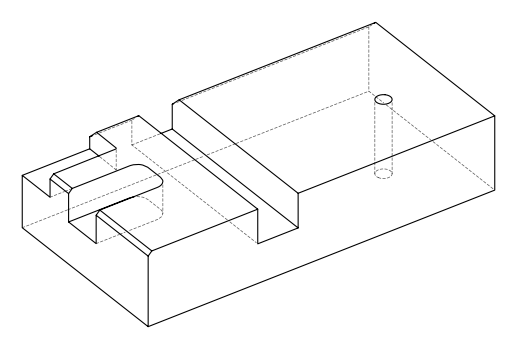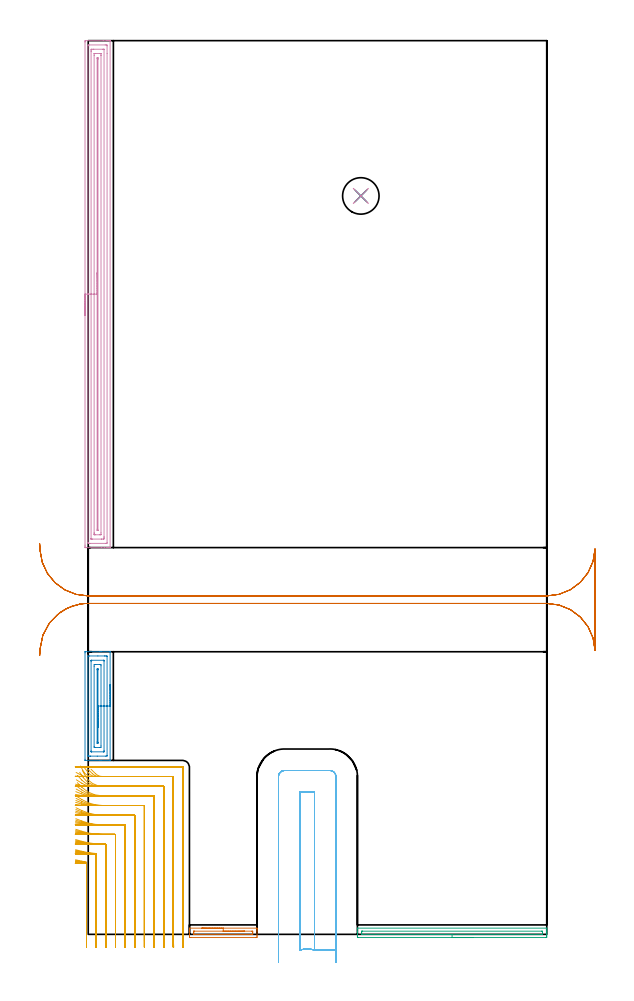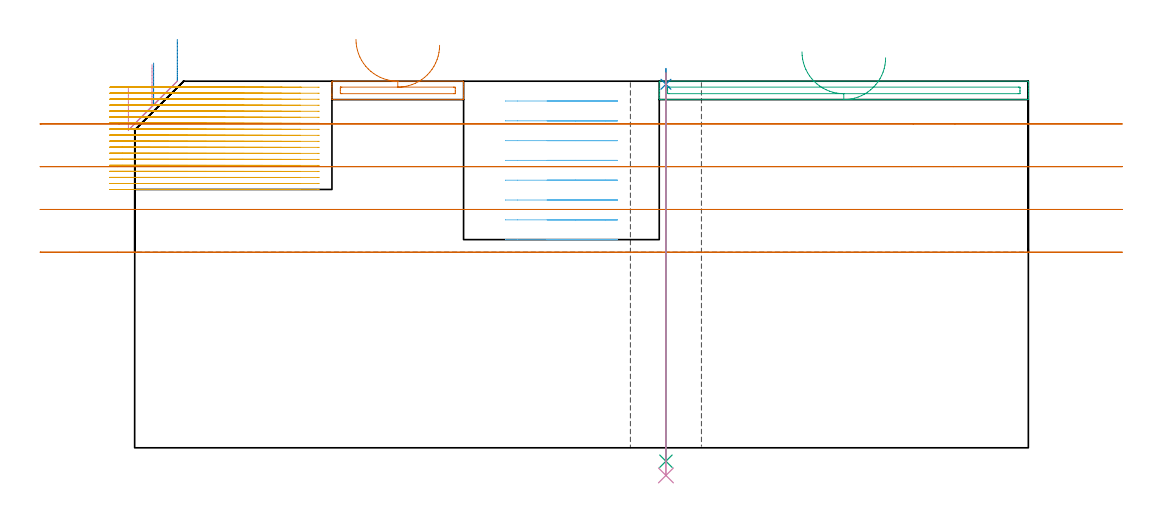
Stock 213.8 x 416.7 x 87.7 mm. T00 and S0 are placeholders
(PLAN: 10 operations, 6 tool changes, 66.6 min)
(1 AREA_MILL | FG_CHAMFER_SURFACE | UGT0205_001 | 0.67 min | 364 mm3)
(2 AREA_MILL_1 | FG_CHAMFER_SURFACE_1 | UGT0205_001 | 2.21 min | 4355 mm3)
(3 AREA_MILL_2 | FG_CHAMFER_SURFACE_2 | UGT0205_001 | 1.58 min | 884 mm3)
(4 AREA_MILL_3 | FG_CHAMFER_SURFACE_3 | UGT0205_001 | 9.64 min | 16622 mm3)
(5 MILL_CORNER_NOTCH_RECTANGULAR | CORNER_NOTCH_RECTANGULAR | NXT0201_008 | Follow Part, ap 1.5, ae 75% | 39.9 min | 98594 mm3)
(6 MILL_SLOT | SLOT_PARTIAL_RECTANGULAR | UGT0201_094 | Follow Part, ap 5, ae 75% | 6.27 min | 150530 mm3)
(7 MILL_RECTANGULAR_SLOT | SLOT_RECTANGULAR | UGT0201_009 | Follow Part, ap 11.25, ae 75% | 5.55 min | 423292 mm3)
(8 SPOT_DRILL | STEP1HOLE | NXT0321_9005460120000 | 0.03 min | 8 mm3)
(9 DRILL_THROUGH_HOLE_INTO_CENTER | STEP1HOLE | NXT0301_065 | 0.37 min | 6070 mm3)
(10 DRILL_TO_ENLARGE_THROUGH_HOLE | STEP1HOLE | UGT0301_044 | 0.39 min | 13849 mm3)
(TOOL UGT0205_001 | Chamfer Mill 20 x 3 x 45 deg. | D20 FL50 Z2)
(TOOL NXT0201_008 | ENDMILL 6mm [2P460-0600-NA 1630] | D6 FL26 Z6)
(TOOL UGT0201_094 | End mill 20 mm | D20 FL38 Z4)
(TOOL UGT0201_009 | End Mill 45 mm | D45 FL63 Z6)
(TOOL NXT0321_9005460120000 | NC Spot Drill, 142deg, 12mm, Carbide, Uncoated | D12 PA142 FL30 Z2)
(TOOL NXT0301_065 | Carbide Drill 9.4mm [860.1-0940-075A1-MM 2214] | D9.4 PA140 FL98 Z2)
(TOOL UGT0301_044 | Twist Drill 17 mm | D17 PA118 FL125 Z2)
(OP 1 AREA_MILL)
G17 G21 G94 G90
T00 M6
G54
G17 G0 G90 X52.95 Y2.9 S1061 M3
G43 Z97.7 H0
G94 G1 X52.988 Z96.828 F250.
X53.102 Z95.963
X53.291 Z95.112
X53.553 Z94.28
X53.887 Z93.474
X54.29 Z92.7
X54.758 Z91.964
X55.29 Z91.272
X55.879 Z90.629
X56.522 Z90.039
X57.214 Z89.508
X57.95 Z89.04
X58.724 Z88.637
X59.53 Z88.303
X60.362 Z88.041
X61.214 Z87.852
X62.078 Z87.738
X62.95 Z87.7
X78.553
X78.69 Y2.894 Z87.693
X78.7 Y2.61 Z87.409
Y2.163 Z86.962
Y1.581 Z86.375
Y-0.472 Z84.326
X78.696 Y-1.061 Z83.734
X78.69 Y-1.491 Z83.305
X78.546 Y-1.495 Z83.302
X78.107 Y-1.5 Z83.3
X47.793
X47.354 Y-1.495 Z83.302
X47.21 Y-1.491 Z83.305
X47.2 Y-1.061 Z83.733
Y-0.472 Z84.326
Y-0.181 Z84.616
Y1.581 Z86.375
Y2.163 Z86.962
Y2.461 Z87.26
Y2.61 Z87.41
X47.21 Y2.894 Z87.693
X47.347 Y2.9 Z87.7
X62.95
Y1.486 Z86.286
X76.324 Y1.485 Z86.285
X76.421 Y1.484 Z86.284
X76.675 Y1.479 Z86.279
X76.69 Y1.397 Z86.197
X76.697 Y1.212 Z86.012
X76.699 Y0.7 Z85.5
X76.698 Y0.33 Z85.13
X76.69 Y-0.043 Z84.757
X76.687 Y-0.08 Z84.72
X76.671 Y-0.081 Z84.719
X76.622 Y-0.084 Z84.716
X76.523 Y-0.085 Z84.715
X76.324 Y-0.086 Z84.714
X49.576 Y-0.085 Z84.715
X49.479 Y-0.084 Z84.716
X49.225 Y-0.079 Z84.721
X49.21 Y0.003 Z84.803
X49.203 Y0.188 Z84.988
X49.201 Y0.7 Z85.5
X49.202 Y1.07 Z85.87
X49.21 Y1.443 Z86.243
X49.213 Y1.48 Z86.28
X49.229 Y1.481 Z86.281
X49.278 Y1.484 Z86.284
X49.377 Y1.485 Z86.285
X49.576 Y1.486 Z86.286
X62.95
X63.822 Z86.324
X64.686 Z86.438
X65.538 Z86.626
X66.37 Z86.889
X67.176 Z87.223
X67.95 Z87.625
X68.686 Z88.094
X69.378 Z88.625
X70.021 Z89.215
X70.61 Z89.858
X71.142 Z90.55
X71.61 Z91.286
X72.013 Z92.06
X72.347 Z92.866
X72.609 Z93.698
X72.798 Z94.549
X72.912 Z95.414
X72.95 Z96.286
G0 Z97.7
M5
M2
(OP 2 AREA_MILL_1)
G17 G21 G94 G90
T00 M6
G54
G17 G0 G90 X10.2 Y116.45 S1061 M3
G43 Z97.7 H0
G94 G1 Y116.412 Z96.828 F250.
Y116.298 Z95.963
Y116.109 Z95.112
Y115.847 Z94.28
Y115.513 Z93.474
Y115.11 Z92.7
Y114.642 Z91.964
Y114.11 Z91.272
Y113.521 Z90.629
Y112.878 Z90.039
Y112.186 Z89.508
Y111.45 Z89.04
Y110.676 Z88.637
Y109.87 Z88.303
Y109.038 Z88.041
Y108.186 Z87.852
Y107.322 Z87.738
Y106.45 Z87.7
Y81.181
X10.196 Y81.109 Z87.689
X10.186 Y81.106 Z87.679
X10.007 Y81.1 Z87.506
X5.962 Z83.46
X5.237 Z82.731
X-1.495 Y81.101 Z76.001
X-1.496 Y81.102 Z76.
X-1.499 Y81.624 Z76.001
Y131.276
X-1.496 Y131.798 Z76.
X-1.495 Y131.799 Z76.001
X5.237 Y131.8 Z82.731
X5.962 Z83.46
X6.124 Z83.622
X10.008 Z87.506
X10.186 Y131.794 Z87.679
X10.196 Y131.791 Z87.689
X10.2 Y131.719 Z87.7
Y106.45
X8.786 Z86.286
Y83.397
X8.785 Y83.11 Z86.285
X8.194 Y83.102 Z85.694
X4.204 Y83.1 Z81.704
X1.1 Z78.6
X0.802 Z78.302
X0.21 Y83.103 Z77.71
X-0.085 Y83.11 Z77.415
X-0.086 Y83.397 Z77.414
Y83.398
Y129.503
X-0.085 Y129.79 Z77.415
X0.506 Y129.798 Z78.006
X4.496 Y129.8 Z81.996
X7.6 Z85.1
X7.898 Y129.799 Z85.398
X8.49 Y129.797 Z85.99
X8.785 Y129.79 Z86.285
X8.786 Y129.503 Z86.286
Y106.45
X7.371 Z84.871
Y85.697
X7.369 Y85.171 Z84.869
X7.368 Y85.127 Z84.868
X7.366 Y85.113 Z84.866
X7.293 Y85.108 Z84.793
X7.152 Y85.102 Z84.652
X7.081 Y85.1 Z84.581
X1.619 Z79.119
X1.477 Y85.103 Z78.977
X1.383 Y85.108 Z78.883
X1.334 Y85.113 Z78.834
X1.332 Y85.121 Z78.832
X1.33 Y85.171 Z78.83
X1.329 Y85.531 Z78.829
Y127.203
X1.331 Y127.729 Z78.831
X1.332 Y127.773 Z78.832
X1.334 Y127.787 Z78.834
X1.407 Y127.792 Z78.907
X1.548 Y127.798 Z79.048
X1.619 Y127.8 Z79.119
X7.081 Z84.581
X7.223 Y127.797 Z84.723
X7.317 Y127.792 Z84.817
X7.366 Y127.786 Z84.866
X7.367 Y127.779 Z84.867
X7.37 Y127.729 Z84.87
X7.371 Y127.369 Z84.871
Y106.45
X5.957 Z83.457
Y87.831
X5.95 Y87.118 Z83.45
X5.237 Y87.101 Z82.737
X3.307 Y87.1 Z80.807
X2.75 Y87.116 Z80.25
X2.743 Y87.664 Z80.243
Y125.069
X2.75 Y125.782 Z80.25
X3.463 Y125.799 Z80.963
X5.393 Y125.8 Z82.893
X5.95 Y125.783 Z83.45
X5.957 Y125.236 Z83.457
Y106.45
X4.543 Z82.043
X4.542 Y89.604 Z82.042
X4.541 Y89.413 Z82.041
X4.536 Y89.218 Z82.036
X4.532 Y89.11 Z82.032
X4.476 Y89.107 Z81.976
X4.35 Y89.106 Z81.85
X4.183 Y89.11 Z81.683
X4.164 Y89.118 Z81.664
X4.161 Y89.179 Z81.661
X4.159 Y89.282 Z81.659
X4.157 Y89.797 Z81.657
X4.158 Y123.296 Z81.658
X4.159 Y123.487 Z81.659
X4.164 Y123.682 Z81.664
X4.168 Y123.79 Z81.668
X4.224 Y123.793 Z81.724
X4.35 Z81.85
X4.517 Y123.79 Z82.017
X4.536 Y123.782 Z82.036
X4.539 Y123.72 Z82.039
X4.541 Y123.618 Z82.041
X4.543 Y123.489 Z82.043
Y123.296
Y106.45
Y105.578 Z82.081
Y104.714 Z82.195
Y103.862 Z82.384
Y103.03 Z82.646
Y102.224 Z82.98
Y101.45 Z83.383
Y100.714 Z83.851
Y100.022 Z84.383
Y99.379 Z84.972
Y98.79 Z85.615
Y98.258 Z86.307
Y97.79 Z87.043
Y97.387 Z87.817
Y97.053 Z88.623
Y96.791 Z89.455
Y96.602 Z90.307
Y96.488 Z91.171
Y96.45 Z92.043
G0 Z97.7
M5
M2
(OP 3 AREA_MILL_2)
G17 G21 G94 G90
T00 M6
G54
G17 G0 G90 X179.65 Y-1.5 S1061 M3
G43 Z97.7 H0
Z93.3
G94 G1 X179.612 Z92.428 F250.
X179.498 Z91.564
X179.309 Z90.712
X179.047 Z89.88
X178.713 Z89.074
X178.31 Z88.3
X177.842 Z87.564
X177.31 Z86.872
X176.721 Z86.229
X176.078 Z85.64
X175.386 Z85.108
X174.65 Z84.64
X173.876 Z84.237
X173.07 Z83.903
X172.238 Z83.641
X171.386 Z83.452
X170.522 Z83.338
X169.65 Z83.3
X126.064
X125.627 Y-1.494 Z83.302
X125.509 Y-1.49 Z83.304
X125.5 Y-1.061 Z83.733
Y-0.417 Z84.38
Y-0.181 Z84.616
Y0.464 Z85.26
Y0.7 Z85.496
Y1.173 Z85.972
X125.501 Y2.666 Z87.464
X125.51 Y2.894 Z87.692
X125.619 Y2.9 Z87.7
X213.681
X213.79 Y2.894 Z87.692
X213.8 Y2.664 Z87.463
Y1.988 Z86.787
Y1.173 Z85.972
Y0.7 Z85.496
Y0.464 Z85.261
Y-0.181 Z84.616
Y-0.417 Z84.38
X213.795 Y-1.061 Z83.733
X213.791 Y-1.49 Z83.304
X213.673 Y-1.494 Z83.302
X213.236 Y-1.5 Z83.3
X169.65
Y-0.086 Z84.714
X127.843 Y-0.085 Z84.715
X127.746 Y-0.084 Z84.716
X127.51 Y-0.076 Z84.724
X127.505 Y-0.003 Z84.797
X127.501 Y0.158 Z84.958
X127.5 Y0.7 Z85.5
X127.501 Y1.039 Z85.839
X127.506 Y1.379 Z86.179
X127.51 Y1.471 Z86.271
X127.547 Y1.479 Z86.279
X127.645 Y1.483 Z86.283
X127.843 Y1.485 Z86.285
X127.939 Y1.486 Z86.286
X211.457 Y1.485 Z86.285
X211.554 Y1.484 Z86.284
X211.79 Y1.476 Z86.276
X211.795 Y1.403 Z86.203
X211.799 Y1.242 Z86.042
X211.8 Y0.7 Z85.5
X211.799 Y0.361 Z85.161
X211.794 Y0.021 Z84.821
X211.79 Y-0.071 Z84.729
X211.753 Y-0.079 Z84.721
X211.655 Y-0.083 Z84.717
X211.457 Y-0.086 Z84.714
X211.361
X169.65
X168.778 Z84.752
X167.914 Z84.866
X167.062 Z85.055
X166.23 Z85.317
X165.424 Z85.651
X164.65 Z86.054
X163.914 Z86.523
X163.222 Z87.054
X162.579 Z87.643
X161.99 Z88.286
X161.458 Z88.978
X160.99 Z89.714
X160.587 Z90.488
X160.253 Z91.294
X159.991 Z92.126
X159.802 Z92.978
X159.688 Z93.843
X159.65 Z94.714
G0 Z97.7
M5
M2
(OP 4 AREA_MILL_3)
G17 G21 G94 G90
T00 M6
G54
G17 G0 G90 X-1.5 Y288.5 S1061 M3
G43 Z97.7 H0
Z86.
G94 G1 Y288.538 Z85.128 F250.
Y288.652 Z84.264
Y288.841 Z83.412
Y289.103 Z82.58
Y289.437 Z81.774
Y289.84 Z81.
Y290.308 Z80.264
Y290.84 Z79.572
Y291.429 Z78.929
Y292.072 Z78.34
Y292.764 Z77.808
Y293.5 Z77.34
Y294.274 Z76.937
Y295.08 Z76.603
Y295.912 Z76.341
Y296.764 Z76.152
Y297.628 Z76.038
Y298.5 Z76.
Y416.072
X-1.496 Y416.437 Z76.002
X-1.492 Y416.69 Z76.006
X-1.235 Y416.7 Z76.262
X7.011 Z84.506
X8.425 Z85.921
X8.785 Z86.28
X9.504 Z87.003
X9.772 Z87.271
X10.167 Y416.692 Z87.658
X10.204 Y416.69 Z87.695
X10.2 Y416.523 Z87.7
Y180.481
X10.197 Y180.31 Z87.688
X10.167 Y180.308 Z87.658
X9.772 Y180.3 Z87.271
X9.504 Z87.003
X8.785 Z86.28
X7.538 Z85.035
X6.124 Z83.619
X-0.972 Y180.301 Z76.526
X-1.203 Y180.303 Z76.294
X-1.492 Y180.308 Z76.006
X-1.495 Y180.401 Z76.003
X-1.499 Y180.928 Z76.001
X-1.5 Y181.461 Z76.
Y298.5
X-0.086 Z77.414
Y414.284
X-0.085 Y414.69 Z77.415
X0.39 Y414.699 Z77.89
X7.898 Y414.7 Z85.398
X8.373 Y414.699 Z85.873
X8.785 Y414.69 Z86.285
X8.786 Y414.284 Z86.286
Y410.665
Y182.716
X8.785 Y182.31 Z86.285
X8.31 Y182.301 Z85.81
X0.802 Y182.3 Z78.302
X0.327 Y182.301 Z77.827
X-0.085 Y182.31 Z77.415
X-0.086 Y182.716 Z77.414
Y182.718
Y298.5
X1.328 Z78.828
X1.329 Y411.601 Z78.829
X1.33 Y411.964 Z78.83
X1.333 Y412.495 Z78.833
X1.335 Y412.668 Z78.835
X1.495 Y412.691 Z78.995
X1.689 Y412.695 Z79.189
X2.373 Y412.7 Z79.873
X2.576 Z80.076
X6.808 Z84.308
X7.011 Y412.699 Z84.511
X7.214 Y412.697 Z84.714
X7.349 Y412.692 Z84.849
X7.366 Y412.689 Z84.866
X7.368 Y412.684 Z84.868
X7.37 Y412.661 Z84.87
X7.371 Y412.617 Z84.871
Y412.495
Y185.399
X7.37 Y185.036 Z84.87
X7.366 Y184.505 Z84.866
X7.365 Y184.332 Z84.865
X7.205 Y184.309 Z84.705
X7.011 Y184.305 Z84.511
X6.327 Y184.3 Z83.827
X6.124 Z83.624
X1.892 Z79.392
X1.689 Y184.301 Z79.189
X1.486 Y184.303 Z78.986
X1.351 Y184.308 Z78.851
X1.334 Y184.31 Z78.834
X1.332 Y184.316 Z78.832
X1.33 Y184.339 Z78.83
X1.329 Y184.383 Z78.829
X1.328 Y184.505 Z78.828
Y298.5
X2.743 Z80.243
Y409.813
X2.747 Y410.535 Z80.247
X2.75 Y410.642 Z80.25
X2.754 Y410.69 Z80.254
X2.804 Y410.692 Z80.304
X3.023 Y410.696 Z80.523
X3.463 Y410.7 Z80.963
X5.237 Z82.737
X5.679 Y410.696 Z83.179
X5.896 Y410.692 Z83.396
X5.945 Y410.69 Z83.445
X5.95 Y410.656 Z83.45
X5.952 Y410.59 Z83.452
X5.957 Y409.982 Z83.457
Y409.813
Y187.187
X5.953 Y186.465 Z83.453
X5.95 Y186.358 Z83.45
X5.945 Y186.31 Z83.445
X5.896 Y186.308 Z83.396
X5.677 Y186.304 Z83.177
X5.237 Y186.3 Z82.737
X3.463 Z80.963
X3.021 Y186.304 Z80.521
X2.804 Y186.308 Z80.304
X2.755 Y186.31 Z80.255
X2.75 Y186.344 Z80.25
X2.748 Y186.41 Z80.248
X2.743 Y187.019 Z80.243
Y187.187
Y298.5
X4.157 Z81.657
Y408.414
X4.159 Y408.544 Z81.659
X4.164 Y408.647 Z81.664
X4.168 Y408.691 Z81.668
X4.183 Y408.693 Z81.683
X4.35 Y408.698 Z81.85
X4.446 Z81.946
X4.504 Y408.694 Z82.004
X4.531 Y408.691 Z82.031
X4.536 Y408.608 Z82.036
X4.541 Y408.22 Z82.041
X4.543 Y408.025 Z82.043
X4.542 Y188.586 Z82.042
X4.541 Y188.456 Z82.041
X4.536 Y188.354 Z82.036
X4.532 Y188.309 Z82.032
X4.517 Y188.307 Z82.017
X4.35 Y188.302 Z81.85
X4.254 Z81.754
X4.196 Y188.306 Z81.696
X4.169 Y188.309 Z81.669
X4.164 Y188.392 Z81.664
X4.159 Y188.78 Z81.659
X4.157 Y188.975 Z81.657
Y298.5
Y299.372 Z81.695
Y300.236 Z81.809
Y301.088 Z81.998
Y301.92 Z82.26
Y302.726 Z82.594
Y303.5 Z82.997
Y304.236 Z83.465
Y304.928 Z83.996
Y305.571 Z84.586
Y306.16 Z85.229
Y306.692 Z85.921
Y307.16 Z86.657
Y307.563 Z87.431
Y307.897 Z88.237
Y308.159 Z89.069
Y308.348 Z89.92
Y308.462 Z90.785
Y308.5 Z91.657
G0 Z97.7
M5
M2
(OP 5 MILL_CORNER_NOTCH_RECTANGULAR)
G17 G21 G94 G90
T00 M6
G54
G17 G0 G90 X-0.789 Y-5.891 S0 M3
G43 Z97.7 H1
Z86.261
G94 G1 X-0.8 Y-2.891 F250.
Y-2.736 F500.
Y33.462
G3 X-1.045 Y33.753 R0.3
G2 X-3. Y34.135 R45.
G1 X-5.931 Y34.774 F250.
G0 Z97.7
X3.72 Y-6.
Z86.261
G1 X3.701 Y-3.
G2 X3.7 Y-2.736 R40.5 F500.
G1 Y37.429
G3 X3.427 Y37.724 R0.3
G2 X-3. Y38.753 R40.5
G1 X-5.915 Y39.463 F250.
G0 Z97.7
X8.223 Y-6.
Z86.261
G1 X8.201 Y-3.
G2 X8.2 Y-2.736 R36. F500.
G1 Y41.803
G3 X7.903 Y42.1 R0.3
G1 X6.594
G2 X-3. Y43.402 R36.
G1 X-5.892 Y44.202 F250.
G0 Z97.7
X12.726 Y-6.
Z86.261
G1 X12.701 Y-3.
G2 X12.7 Y-2.736 R31.5 F500.
G1 Y46.303
G3 X12.403 Y46.6 R0.3
G1 X6.594
G2 X-3. Y48.097 R31.5
G1 X-5.857 Y49.01 F250.
G0 Z97.7
X17.231 Y-6.
Z86.261
G1 X17.201 Y-3.
G2 X17.2 Y-2.736 R27. F500.
G1 Y50.803
G3 X16.903 Y51.1 R0.3
G1 X6.594
G2 X-3. Y52.862 R27.
G1 X-5.804 Y53.928 F250.
G0 Z97.7
X21.737 Y-6.
Z86.261
G1 X21.702 Y-3.
G2 X21.7 Y-2.736 R22.5 F500.
G1 Y55.303
G3 X21.403 Y55.6 R0.3
G1 X6.594
G2 X-3. Y57.748 R22.5
G1 X-5.714 Y59.027 F250.
G0 Z97.7
X26.246 Y-6.
Z86.261
G1 X26.202 Y-3.
G2 X26.2 Y-2.736 R18. F500.
G1 Y59.803
G3 X25.903 Y60.1 R0.3
G1 X6.594
G2 X-3. Y62.87 R18.
G1 X-5.538 Y64.469 F250.
G0 Z97.7
X30.761 Y-5.999
Z86.261
G1 X30.703 Y-3.
G2 X30.7 Y-2.736 R13.5 F500.
G1 Y64.303
G3 X30.403 Y64.6 R0.3
G1 X6.594
G2 X-3. Y68.603 R13.5
G1 X-5.111 Y70.735 F250.
G0 Z97.7
X35.292 Y-5.999
Z86.261
G1 X35.204 Y-3.
G2 X35.2 Y-2.736 R9. F500.
G1 Y68.803
G3 X34.903 Y69.1 R0.3
G1 X6.594
G2 X-1.311 Y73.799 R9.
G1 X-2.745 Y76.434 F250.
G0 Z97.7
X39.884 Y-5.995
Z86.261
G1 X39.708 Y-3.
G2 X39.7 Y-2.736 R4.5 F500.
G1 Y73.303
G3 X39.403 Y73.6 R0.3
G1 X6.594
G2 X3.457 Y74.874 R4.5
G1 X1.306 Y76.966 F250.
G0 Z97.7
X44.2 Y-5.736
Z86.261
G1 Y-2.736
Y77.803 F500.
G3 X43.903 Y78.1 R0.3
G1 X6.594
X3.594 F250.
G0 Z97.7
X-0.8 Y-5.891
Z84.822
G1 Y-2.891
Y33.236 F500.
G3 X-1.055 Y33.529 R0.3
G2 X-3. Y33.843 R45.
G1 X-5.95 Y34.386 F250.
G0 Z97.7
X3.7 Y-6.
Z84.822
G1 Y-3.
Y37.341 F500.
G3 X3.416 Y37.637 R0.3
G2 X-3. Y38.427 R40.5
G1 X-5.939 Y39.03 F250.
G0 Z97.7
X8.2 Y-6.
Z84.822
G1 Y-3.
Y41.803 F500.
G3 X7.903 Y42.1 R0.3
G1 X5.143
G2 X-3. Y43.033 R36.
G1 X-5.922 Y43.711 F250.
G0 Z97.7
X12.7 Y-6.
Z84.822
G1 Y-3.
Y46.303 F500.
G3 X12.403 Y46.6 R0.3
G1 X5.143
G2 X-3. Y47.671 R31.5
G1 X-5.898 Y48.446 F250.
G0 Z97.7
X17.2 Y-6.
Z84.822
G1 Y-3.
Y50.803 F500.
G3 X16.903 Y51.1 R0.3
G1 X5.143
G2 X-3. Y52.357 R27.
G1 X-5.86 Y53.262 F250.
G0 Z97.7
X21.7 Y-6.
Z84.822
G1 Y-3.
Y55.303 F500.
G3 X21.403 Y55.6 R0.3
G1 X5.143
G2 X-3. Y57.125 R22.5
G1 X-5.797 Y58.211 F250.
G0 Z97.7
X26.2 Y-6.
Z84.822
G1 Y-3.
Y59.803 F500.
G3 X25.903 Y60.1 R0.3
G1 X5.143
G2 X-3. Y62.047 R18.
G1 X-5.675 Y63.404 F250.
G0 Z97.7
X30.7 Y-6.
Z84.822
G1 Y-3.
Y64.303 F500.
G3 X30.403 Y64.6 R0.3
G1 X5.143
G2 X-3. Y67.332 R13.5
G1 X-5.393 Y69.142 F250.
G0 Z97.7
X35.2 Y-6.
Z84.822
G1 Y-3.
Y68.803 F500.
G3 X34.903 Y69.1 R0.3
G1 X5.143
G2 X-2.32 Y73.069 R9.
G1 X-3.997 Y75.557 F250.
G0 Z97.7
X39.7 Y-6.
Z84.822
G1 Y-3.
Y73.303 F500.
G3 X39.403 Y73.6 R0.3
G1 X5.143
G2 X1.997 Y74.882 R4.5
G1 X-0.148 Y76.98 F250.
G0 Z97.7
X44.2 Y-6.
Z84.822
G1 Y-3.
Y77.803 F500.
G3 X43.903 Y78.1 R0.3
G1 X5.143
X2.143 F250.
G0 Z97.7
X-0.8 Y-5.891
Z83.383
G1 Y-2.891
Y33.044 F500.
G3 X-1.065 Y33.338 R0.3
G2 X-3. Y33.58 R45.
G1 X-5.968 Y34.017 F250.
G0 Z97.7
X3.7 Y-6.
Z83.383
G1 Y-3.
Y37.304 F500.
G3 X3.405 Y37.6 R0.3
G2 X-3. Y38.134 R40.5
G1 X-5.96 Y38.62 F250.
G0 Z97.7
X8.2 Y-6.
Z83.383
G1 Y-3.
Y41.803 F500.
G3 X7.903 Y42.1 R0.3
G1 X3.555
G2 X-3. Y42.702 R36.
G1 X-5.95 Y43.248 F250.
G0 Z97.7
X12.7 Y-6.
Z83.383
G1 Y-3.
Y46.303 F500.
G3 X12.403 Y46.6 R0.3
G1 X3.555
G2 X-3. Y47.29 R31.5
G1 X-5.934 Y47.914 F250.
G0 Z97.7
X17.2 Y-6.
Z83.383
G1 Y-3.
Y50.803 F500.
G3 X16.903 Y51.1 R0.3
G1 X3.555
G2 X-3. Y51.908 R27.
G1 X-5.91 Y52.636 F250.
G0 Z97.7
X21.7 Y-6.
Z83.383
G1 Y-3.
Y55.303 F500.
G3 X21.403 Y55.6 R0.3
G1 X3.555
G2 X-3. Y56.576 R22.5
G1 X-5.87 Y57.45 F250.
G0 Z97.7
X26.2 Y-6.
Z83.383
G1 Y-3.
Y59.803 F500.
G3 X25.903 Y60.1 R0.3
G1 X3.555
G2 X-3. Y61.336 R18.
G1 X-5.794 Y62.428 F250.
G0 Z97.7
X30.7 Y-6.
Z83.383
G1 Y-3.
Y64.303 F500.
G3 X30.403 Y64.6 R0.3
G1 X3.555
G2 X-3. Y66.298 R13.5
G1 X-5.623 Y67.755 F250.
G0 Z97.7
X35.2 Y-6.
Z83.383
G1 Y-3.
Y68.803 F500.
G3 X34.903 Y69.1 R0.3
G1 X3.555
G2 X-3. Y71.933 R9.
G1 X-5.056 Y74.118 F250.
G0 Z97.7
X39.7 Y-6.
Z83.383
G1 Y-3.
Y73.303 F500.
G3 X39.403 Y73.6 R0.3
G1 X3.555
G2 X-0.045 Y75.4 R4.5
G1 X-1.845 Y77.801 F250.
G0 Z97.7
X44.2 Y-6.
Z83.383
G1 Y-3.
Y77.803 F500.
G3 X43.903 Y78.1 R0.3
G1 X3.555
X0.555 F250.
G0 Z97.7
X-0.8 Y-5.891
Z81.944
G1 Y-2.891
Y32.895 F500.
G3 X-1.077 Y33.191 R0.3
G2 X-3. Y33.354 R45.
G1 X-5.983 Y33.673 F250.
G0 Z97.7
X3.7 Y-6.
Z81.944
G1 Y-3.
Y37.304 F500.
G3 X3.404 Y37.6 R0.3
G1 X1.777
G2 X-3. Y37.883 R40.5
G1 X-5.979 Y38.236 F250.
G0 Z97.7
X8.2 Y-6.
Z81.944
G1 Y-3.
Y41.803 F500.
G3 X7.903 Y42.1 R0.3
G1 X1.777
G2 X-3. Y42.418 R36.
G1 X-5.973 Y42.816 F250.
G0 Z97.7
X12.7 Y-6.
Z81.944
G1 Y-3.
Y46.303 F500.
G3 X12.403 Y46.6 R0.3
G1 X1.777
G2 X-3. Y46.964 R31.5
G1 X-5.965 Y47.419 F250.
G0 Z97.7
X17.2 Y-6.
Z81.944
G1 Y-3.
Y50.803 F500.
G3 X16.903 Y51.1 R0.3
G1 X1.777
G2 X-3. Y51.526 R27.
G1 X-5.953 Y52.057 F250.
G0 Z97.7
X21.7 Y-6.
Z81.944
G1 Y-3.
Y55.303 F500.
G3 X21.403 Y55.6 R0.3
G1 X1.777
G2 X-3. Y56.113 R22.5
G1 X-5.932 Y56.75 F250.
G0 Z97.7
X26.2 Y-6.
Z81.944
G1 Y-3.
Y59.803 F500.
G3 X25.903 Y60.1 R0.3
G1 X1.777
G2 X-3. Y60.745 R18.
G1 X-5.892 Y61.541 F250.
G0 Z97.7
X30.7 Y-6.
Z81.944
G1 Y-3.
Y64.303 F500.
G3 X30.403 Y64.6 R0.3
G1 X1.777
G2 X-3. Y65.473 R13.5
G1 X-5.806 Y66.535 F250.
G0 Z97.7
X35.2 Y-6.
Z81.944
G1 Y-3.
Y68.803 F500.
G3 X34.903 Y69.1 R0.3
G1 X1.777
G2 X-3. Y70.472 R9.
G1 X-5.543 Y72.064 F250.
G0 Z97.7
X39.7 Y-6.
Z81.944
G1 Y-3.
Y73.303 F500.
G3 X39.403 Y73.6 R0.3
G1 X1.777
G2 X-2.136 Y75.877 R4.5
G1 X-3.618 Y78.486 F250.
G0 Z97.7
X44.2 Y-6.
Z81.944
G1 Y-3.
Y77.803 F500.
G3 X43.903 Y78.1 R0.3
G1 X1.777
X-1.223 F250.
G0 Z97.7
X-0.8 Y-5.891
Z80.505
G1 Y-2.891
Y32.804 F500.
G3 X-1.095 Y33.1 R0.3
G2 X-3. Y33.148 R45.
G1 X-5.997 Y33.285 F250.
G0 Z97.7
X3.7 Y-6.
Z80.505
G1 Y-3.
Y37.304 F500.
G3 X3.404 Y37.6 R0.3
G1 X-0.933
G2 X-3. Y37.653 R40.5
G1 X-5.996 Y37.806 F250.
G0 Z97.7
X8.2 Y-6.
Z80.505
G1 Y-3.
Y41.803 F500.
G3 X7.903 Y42.1 R0.3
G1 X-0.933
G2 X-3. Y42.159 R36.
G1 X-5.995 Y42.332 F250.
G0 Z97.7
X12.7 Y-6.
Z80.505
G1 Y-3.
Y46.303 F500.
G3 X12.403 Y46.6 R0.3
G1 X-0.933
G2 X-3. Y46.668 R31.5
G1 X-5.994 Y46.865 F250.
G0 Z97.7
X17.2 Y-6.
Z80.505
G1 Y-3.
Y50.803 F500.
G3 X16.903 Y51.1 R0.3
G1 X-0.933
G2 X-3. Y51.179 R27.
G1 X-5.991 Y51.409 F250.
G0 Z97.7
X21.7 Y-6.
Z80.505
G1 Y-3.
Y55.303 F500.
G3 X21.403 Y55.6 R0.3
G1 X-0.933
G2 X-3. Y55.695 R22.5
G1 X-5.987 Y55.971 F250.
G0 Z97.7
X26.2 Y-6.
Z80.505
G1 Y-3.
Y59.803 F500.
G3 X25.903 Y60.1 R0.3
G1 X-0.933
G2 X-3. Y60.219 R18.
G1 X-5.98 Y60.564 F250.
G0 Z97.7
X30.7 Y-6.
Z80.505
G1 Y-3.
Y64.303 F500.
G3 X30.403 Y64.6 R0.3
G1 X-0.933
G2 X-3. Y64.759 R13.5
G1 X-5.965 Y65.219 F250.
G0 Z97.7
X35.2 Y-6.
Z80.505
G1 Y-3.
Y68.803 F500.
G3 X34.903 Y69.1 R0.3
G1 X-0.933
G2 X-3. Y69.341 R9.
G1 X-5.92 Y70.03 F250.
G0 Z97.7
X39.7 Y-6.
Z80.505
G1 Y-3.
Y73.303 F500.
G3 X39.403 Y73.6 R0.3
G1 X-0.933
G2 X-3. Y74.103 R4.5
G1 X-5.665 Y75.481 F250.
G0 Z97.7
X44.2 Y-6.
Z80.505
G1 Y-3.
Y77.803 F500.
G3 X43.903 Y78.1 R0.3
G1 X-0.933
X-3.933 F250.
G0 Z97.7
X-0.8 Y-5.891
Z79.067
G1 Y-2.891
Y32.804 F500.
G3 X-1.096 Y33.1 R0.3
G1 X-2.685
G2 X-3. Y33.101 R45.
G1 X-6. Y33.122 F250.
G0 Z97.7
X3.7 Y-6.
Z79.067
G1 Y-3.
Y37.304 F500.
G3 X3.404 Y37.6 R0.3
G1 X-2.685
G2 X-3. Y37.601 R40.5
G1 X-6. Y37.625 F250.
G0 Z97.7
X8.2 Y-6.
Z79.067
G1 Y-3.
Y41.803 F500.
G3 X7.903 Y42.1 R0.3
G1 X-2.685
G2 X-3. Y42.101 R36.
G1 X-6. Y42.128 F250.
G0 Z97.7
X12.7 Y-6.
Z79.067
G1 Y-3.
Y46.303 F500.
G3 X12.403 Y46.6 R0.3
G1 X-2.685
G2 X-3. Y46.602 R31.5
G1 X-6. Y46.632 F250.
G0 Z97.7
X17.2 Y-6.
Z79.067
G1 Y-3.
Y50.803 F500.
G3 X16.903 Y51.1 R0.3
G1 X-2.685
G2 X-3. Y51.102 R27.
G1 X-6. Y51.137 F250.
G0 Z97.7
X21.7 Y-6.
Z79.067
G1 Y-3.
Y55.303 F500.
G3 X21.403 Y55.6 R0.3
G1 X-2.685
G2 X-3. Y55.602 R22.5
G1 X-6. Y55.644 F250.
G0 Z97.7
X26.2 Y-6.
Z79.067
G1 Y-3.
Y59.803 F500.
G3 X25.903 Y60.1 R0.3
G1 X-2.685
G2 X-3. Y60.103 R18.
G1 X-6. Y60.155 F250.
G0 Z97.7
X30.7 Y-6.
Z79.067
G1 Y-3.
Y64.303 F500.
G3 X30.403 Y64.6 R0.3
G1 X-2.685
G2 X-3. Y64.604 R13.5
G1 X-5.999 Y64.674 F250.
G0 Z97.7
X35.2 Y-6.
Z79.067
G1 Y-3.
Y68.803 F500.
G3 X34.903 Y69.1 R0.3
G1 X-2.685
G2 X-3. Y69.106 R9.
G1 X-5.998 Y69.21 F250.
G0 Z97.7
X39.7 Y-6.
Z79.067
G1 Y-3.
Y73.303 F500.
G3 X39.403 Y73.6 R0.3
G1 X-2.685
G2 X-3. Y73.611 R4.5
G1 X-5.993 Y73.821 F250.
G0 Z97.7
X44.2 Y-6.
Z79.067
G1 Y-3.
Y77.803 F500.
G3 X43.903 Y78.1 R0.3
G1 X-2.685
X-5.685 F250.
G0 Z97.7
X-0.8 Y-5.891
Z77.628
G1 Y-2.891
Y32.804 F500.
G3 X-1.096 Y33.1 R0.3
G1 X-3.
X-6. F250.
G0 Z97.7
X3.7 Y-6.
Z77.628
G1 Y-3.
Y37.304 F500.
G3 X3.404 Y37.6 R0.3
G1 X-3.
X-6. F250.
G0 Z97.7
X8.2 Y-6.
Z77.628
G1 Y-3.
Y41.803 F500.
G3 X7.903 Y42.1 R0.3
G1 X-3.
X-6. F250.
G0 Z97.7
X12.7 Y-6.
Z77.628
G1 Y-3.
Y46.303 F500.
G3 X12.403 Y46.6 R0.3
G1 X-3.
X-6. F250.
G0 Z97.7
X17.2 Y-6.
Z77.628
G1 Y-3.
Y50.803 F500.
G3 X16.903 Y51.1 R0.3
G1 X-3.
X-6. F250.
G0 Z97.7
X21.7 Y-6.
Z77.628
G1 Y-3.
Y55.303 F500.
G3 X21.403 Y55.6 R0.3
G1 X-3.
X-6. F250.
G0 Z97.7
X26.2 Y-6.
Z77.628
G1 Y-3.
Y59.803 F500.
G3 X25.903 Y60.1 R0.3
G1 X-3.
X-6. F250.
G0 Z97.7
X30.7 Y-6.
Z77.628
G1 Y-3.
Y64.303 F500.
G3 X30.403 Y64.6 R0.3
G1 X-3.
X-6. F250.
G0 Z97.7
X35.2 Y-6.
Z77.628
G1 Y-3.
Y68.803 F500.
G3 X34.903 Y69.1 R0.3
G1 X-3.
X-6. F250.
G0 Z97.7
X39.7 Y-6.
Z77.628
G1 Y-3.
Y73.303 F500.
G3 X39.403 Y73.6 R0.3
G1 X-3.
X-6. F250.
G0 Z97.7
X44.2 Y-6.
Z77.628
G1 Y-3.
Y77.803 F500.
G3 X43.903 Y78.1 R0.3
G1 X-3.
X-6. F250.
G0 Z97.7
X-0.8 Y-5.891
Z76.189
G1 Y-2.891
Y32.804 F500.
G3 X-1.096 Y33.1 R0.3
G1 X-3.
X-6. F250.
G0 Z97.7
X3.7 Y-6.
Z76.189
G1 Y-3.
Y37.304 F500.
G3 X3.404 Y37.6 R0.3
G1 X-3.
X-6. F250.
G0 Z97.7
X8.2 Y-6.
Z76.189
G1 Y-3.
Y41.803 F500.
G3 X7.903 Y42.1 R0.3
G1 X-3.
X-6. F250.
G0 Z97.7
X12.7 Y-6.
Z76.189
G1 Y-3.
Y46.303 F500.
G3 X12.403 Y46.6 R0.3
G1 X-3.
X-6. F250.
G0 Z97.7
X17.2 Y-6.
Z76.189
G1 Y-3.
Y50.803 F500.
G3 X16.903 Y51.1 R0.3
G1 X-3.
X-6. F250.
G0 Z97.7
X21.7 Y-6.
Z76.189
G1 Y-3.
Y55.303 F500.
G3 X21.403 Y55.6 R0.3
G1 X-3.
X-6. F250.
G0 Z97.7
X26.2 Y-6.
Z76.189
G1 Y-3.
Y59.803 F500.
G3 X25.903 Y60.1 R0.3
G1 X-3.
X-6. F250.
G0 Z97.7
X30.7 Y-6.
Z76.189
G1 Y-3.
Y64.303 F500.
G3 X30.403 Y64.6 R0.3
G1 X-3.
X-6. F250.
G0 Z97.7
X35.2 Y-6.
Z76.189
G1 Y-3.
Y68.803 F500.
G3 X34.903 Y69.1 R0.3
G1 X-3.
X-6. F250.
G0 Z97.7
X39.7 Y-6.
Z76.189
G1 Y-3.
Y73.303 F500.
G3 X39.403 Y73.6 R0.3
G1 X-3.
X-6. F250.
G0 Z97.7
X44.2 Y-6.
Z76.189
G1 Y-3.
Y77.803 F500.
G3 X43.903 Y78.1 R0.3
G1 X-3.
X-6. F250.
G0 Z97.7
X-0.8 Y-5.891
Z74.75
G1 Y-2.891
Y32.804 F500.
G3 X-1.096 Y33.1 R0.3
G1 X-3.
X-6. F250.
G0 Z97.7
X3.7 Y-6.
Z74.75
G1 Y-3.
Y37.304 F500.
G3 X3.404 Y37.6 R0.3
G1 X-3.
X-6. F250.
G0 Z97.7
X8.2 Y-6.
Z74.75
G1 Y-3.
Y41.803 F500.
G3 X7.903 Y42.1 R0.3
G1 X-3.
X-6. F250.
G0 Z97.7
X12.7 Y-6.
Z74.75
G1 Y-3.
Y46.303 F500.
G3 X12.403 Y46.6 R0.3
G1 X-3.
X-6. F250.
G0 Z97.7
X17.2 Y-6.
Z74.75
G1 Y-3.
Y50.803 F500.
G3 X16.903 Y51.1 R0.3
G1 X-3.
X-6. F250.
G0 Z97.7
X21.7 Y-6.
Z74.75
G1 Y-3.
Y55.303 F500.
G3 X21.403 Y55.6 R0.3
G1 X-3.
X-6. F250.
G0 Z97.7
X26.2 Y-6.
Z74.75
G1 Y-3.
Y59.803 F500.
G3 X25.903 Y60.1 R0.3
G1 X-3.
X-6. F250.
G0 Z97.7
X30.7 Y-6.
Z74.75
G1 Y-3.
Y64.303 F500.
G3 X30.403 Y64.6 R0.3
G1 X-3.
X-6. F250.
G0 Z97.7
X35.2 Y-6.
Z74.75
G1 Y-3.
Y68.803 F500.
G3 X34.903 Y69.1 R0.3
G1 X-3.
X-6. F250.
G0 Z97.7
X39.7 Y-6.
Z74.75
G1 Y-3.
Y73.303 F500.
G3 X39.403 Y73.6 R0.3
G1 X-3.
X-6. F250.
G0 Z97.7
X44.2 Y-6.
Z74.75
G1 Y-3.
Y77.803 F500.
G3 X43.903 Y78.1 R0.3
G1 X-3.
X-6. F250.
G0 Z97.7
X-0.8 Y-5.891
Z73.311
G1 Y-2.891
Y32.804 F500.
G3 X-1.096 Y33.1 R0.3
G1 X-3.
X-6. F250.
G0 Z97.7
X3.7 Y-6.
Z73.311
G1 Y-3.
Y37.304 F500.
G3 X3.404 Y37.6 R0.3
G1 X-3.
X-6. F250.
G0 Z97.7
X8.2 Y-6.
Z73.311
G1 Y-3.
Y41.803 F500.
G3 X7.903 Y42.1 R0.3
G1 X-3.
X-6. F250.
G0 Z97.7
X12.7 Y-6.
Z73.311
G1 Y-3.
Y46.303 F500.
G3 X12.403 Y46.6 R0.3
G1 X-3.
X-6. F250.
G0 Z97.7
X17.2 Y-6.
Z73.311
G1 Y-3.
Y50.803 F500.
G3 X16.903 Y51.1 R0.3
G1 X-3.
X-6. F250.
G0 Z97.7
X21.7 Y-6.
Z73.311
G1 Y-3.
Y55.303 F500.
G3 X21.403 Y55.6 R0.3
G1 X-3.
X-6. F250.
G0 Z97.7
X26.2 Y-6.
Z73.311
G1 Y-3.
Y59.803 F500.
G3 X25.903 Y60.1 R0.3
G1 X-3.
X-6. F250.
G0 Z97.7
X30.7 Y-6.
Z73.311
G1 Y-3.
Y64.303 F500.
G3 X30.403 Y64.6 R0.3
G1 X-3.
X-6. F250.
G0 Z97.7
X35.2 Y-6.
Z73.311
G1 Y-3.
Y68.803 F500.
G3 X34.903 Y69.1 R0.3
G1 X-3.
X-6. F250.
G0 Z97.7
X39.7 Y-6.
Z73.311
G1 Y-3.
Y73.303 F500.
G3 X39.403 Y73.6 R0.3
G1 X-3.
X-6. F250.
G0 Z97.7
X44.2 Y-6.
Z73.311
G1 Y-3.
Y77.803 F500.
G3 X43.903 Y78.1 R0.3
G1 X-3.
X-6. F250.
G0 Z97.7
X-0.8 Y-5.891
Z71.872
G1 Y-2.891
Y32.804 F500.
G3 X-1.096 Y33.1 R0.3
G1 X-3.
X-6. F250.
G0 Z97.7
X3.7 Y-6.
Z71.872
G1 Y-3.
Y37.304 F500.
G3 X3.404 Y37.6 R0.3
G1 X-3.
X-6. F250.
G0 Z97.7
X8.2 Y-6.
Z71.872
G1 Y-3.
Y41.803 F500.
G3 X7.903 Y42.1 R0.3
G1 X-3.
X-6. F250.
G0 Z97.7
X12.7 Y-6.
Z71.872
G1 Y-3.
Y46.303 F500.
G3 X12.403 Y46.6 R0.3
G1 X-3.
X-6. F250.
G0 Z97.7
X17.2 Y-6.
Z71.872
G1 Y-3.
Y50.803 F500.
G3 X16.903 Y51.1 R0.3
G1 X-3.
X-6. F250.
G0 Z97.7
X21.7 Y-6.
Z71.872
G1 Y-3.
Y55.303 F500.
G3 X21.403 Y55.6 R0.3
G1 X-3.
X-6. F250.
G0 Z97.7
X26.2 Y-6.
Z71.872
G1 Y-3.
Y59.803 F500.
G3 X25.903 Y60.1 R0.3
G1 X-3.
X-6. F250.
G0 Z97.7
X30.7 Y-6.
Z71.872
G1 Y-3.
Y64.303 F500.
G3 X30.403 Y64.6 R0.3
G1 X-3.
X-6. F250.
G0 Z97.7
X35.2 Y-6.
Z71.872
G1 Y-3.
Y68.803 F500.
G3 X34.903 Y69.1 R0.3
G1 X-3.
X-6. F250.
G0 Z97.7
X39.7 Y-6.
Z71.872
G1 Y-3.
Y73.303 F500.
G3 X39.403 Y73.6 R0.3
G1 X-3.
X-6. F250.
G0 Z97.7
X44.2 Y-6.
Z71.872
G1 Y-3.
Y77.803 F500.
G3 X43.903 Y78.1 R0.3
G1 X-3.
X-6. F250.
G0 Z97.7
X-0.8 Y-5.891
Z70.433
G1 Y-2.891
Y32.804 F500.
G3 X-1.096 Y33.1 R0.3
G1 X-3.
X-6. F250.
G0 Z97.7
X3.7 Y-6.
Z70.433
G1 Y-3.
Y37.304 F500.
G3 X3.404 Y37.6 R0.3
G1 X-3.
X-6. F250.
G0 Z97.7
X8.2 Y-6.
Z70.433
G1 Y-3.
Y41.803 F500.
G3 X7.903 Y42.1 R0.3
G1 X-3.
X-6. F250.
G0 Z97.7
X12.7 Y-6.
Z70.433
G1 Y-3.
Y46.303 F500.
G3 X12.403 Y46.6 R0.3
G1 X-3.
X-6. F250.
G0 Z97.7
X17.2 Y-6.
Z70.433
G1 Y-3.
Y50.803 F500.
G3 X16.903 Y51.1 R0.3
G1 X-3.
X-6. F250.
G0 Z97.7
X21.7 Y-6.
Z70.433
G1 Y-3.
Y55.303 F500.
G3 X21.403 Y55.6 R0.3
G1 X-3.
X-6. F250.
G0 Z97.7
X26.2 Y-6.
Z70.433
G1 Y-3.
Y59.803 F500.
G3 X25.903 Y60.1 R0.3
G1 X-3.
X-6. F250.
G0 Z97.7
X30.7 Y-6.
Z70.433
G1 Y-3.
Y64.303 F500.
G3 X30.403 Y64.6 R0.3
G1 X-3.
X-6. F250.
G0 Z97.7
X35.2 Y-6.
Z70.433
G1 Y-3.
Y68.803 F500.
G3 X34.903 Y69.1 R0.3
G1 X-3.
X-6. F250.
G0 Z97.7
X39.7 Y-6.
Z70.433
G1 Y-3.
Y73.303 F500.
G3 X39.403 Y73.6 R0.3
G1 X-3.
X-6. F250.
G0 Z97.7
X44.2 Y-6.
Z70.433
G1 Y-3.
Y77.803 F500.
G3 X43.903 Y78.1 R0.3
G1 X-3.
X-6. F250.
G0 Z97.7
X-0.8 Y-5.891
Z68.994
G1 Y-2.891
Y32.804 F500.
G3 X-1.096 Y33.1 R0.3
G1 X-3.
X-6. F250.
G0 Z97.7
X3.7 Y-6.
Z68.994
G1 Y-3.
Y37.304 F500.
G3 X3.404 Y37.6 R0.3
G1 X-3.
X-6. F250.
G0 Z97.7
X8.2 Y-6.
Z68.994
G1 Y-3.
Y41.803 F500.
G3 X7.903 Y42.1 R0.3
G1 X-3.
X-6. F250.
G0 Z97.7
X12.7 Y-6.
Z68.994
G1 Y-3.
Y46.303 F500.
G3 X12.403 Y46.6 R0.3
G1 X-3.
X-6. F250.
G0 Z97.7
X17.2 Y-6.
Z68.994
G1 Y-3.
Y50.803 F500.
G3 X16.903 Y51.1 R0.3
G1 X-3.
X-6. F250.
G0 Z97.7
X21.7 Y-6.
Z68.994
G1 Y-3.
Y55.303 F500.
G3 X21.403 Y55.6 R0.3
G1 X-3.
X-6. F250.
G0 Z97.7
X26.2 Y-6.
Z68.994
G1 Y-3.
Y59.803 F500.
G3 X25.903 Y60.1 R0.3
G1 X-3.
X-6. F250.
G0 Z97.7
X30.7 Y-6.
Z68.994
G1 Y-3.
Y64.303 F500.
G3 X30.403 Y64.6 R0.3
G1 X-3.
X-6. F250.
G0 Z97.7
X35.2 Y-6.
Z68.994
G1 Y-3.
Y68.803 F500.
G3 X34.903 Y69.1 R0.3
G1 X-3.
X-6. F250.
G0 Z97.7
X39.7 Y-6.
Z68.994
G1 Y-3.
Y73.303 F500.
G3 X39.403 Y73.6 R0.3
G1 X-3.
X-6. F250.
G0 Z97.7
X44.2 Y-6.
Z68.994
G1 Y-3.
Y77.803 F500.
G3 X43.903 Y78.1 R0.3
G1 X-3.
X-6. F250.
G0 Z97.7
X-0.8 Y-5.891
Z67.556
G1 Y-2.891
Y32.804 F500.
G3 X-1.096 Y33.1 R0.3
G1 X-3.
X-6. F250.
G0 Z97.7
X3.7 Y-6.
Z67.556
G1 Y-3.
Y37.304 F500.
G3 X3.404 Y37.6 R0.3
G1 X-3.
X-6. F250.
G0 Z97.7
X8.2 Y-6.
Z67.556
G1 Y-3.
Y41.803 F500.
G3 X7.903 Y42.1 R0.3
G1 X-3.
X-6. F250.
G0 Z97.7
X12.7 Y-6.
Z67.556
G1 Y-3.
Y46.303 F500.
G3 X12.403 Y46.6 R0.3
G1 X-3.
X-6. F250.
G0 Z97.7
X17.2 Y-6.
Z67.556
G1 Y-3.
Y50.803 F500.
G3 X16.903 Y51.1 R0.3
G1 X-3.
X-6. F250.
G0 Z97.7
X21.7 Y-6.
Z67.556
G1 Y-3.
Y55.303 F500.
G3 X21.403 Y55.6 R0.3
G1 X-3.
X-6. F250.
G0 Z97.7
X26.2 Y-6.
Z67.556
G1 Y-3.
Y59.803 F500.
G3 X25.903 Y60.1 R0.3
G1 X-3.
X-6. F250.
G0 Z97.7
X30.7 Y-6.
Z67.556
G1 Y-3.
Y64.303 F500.
G3 X30.403 Y64.6 R0.3
G1 X-3.
X-6. F250.
G0 Z97.7
X35.2 Y-6.
Z67.556
G1 Y-3.
Y68.803 F500.
G3 X34.903 Y69.1 R0.3
G1 X-3.
X-6. F250.
G0 Z97.7
X39.7 Y-6.
Z67.556
G1 Y-3.
Y73.303 F500.
G3 X39.403 Y73.6 R0.3
G1 X-3.
X-6. F250.
G0 Z97.7
X44.2 Y-6.
Z67.556
G1 Y-3.
Y77.803 F500.
G3 X43.903 Y78.1 R0.3
G1 X-3.
X-6. F250.
G0 Z97.7
X-0.8 Y-5.891
Z66.117
G1 Y-2.891
Y32.804 F500.
G3 X-1.096 Y33.1 R0.3
G1 X-3.
X-6. F250.
G0 Z97.7
X3.7 Y-6.
Z66.117
G1 Y-3.
Y37.304 F500.
G3 X3.404 Y37.6 R0.3
G1 X-3.
X-6. F250.
G0 Z97.7
X8.2 Y-6.
Z66.117
G1 Y-3.
Y41.803 F500.
G3 X7.903 Y42.1 R0.3
G1 X-3.
X-6. F250.
G0 Z97.7
X12.7 Y-6.
Z66.117
G1 Y-3.
Y46.303 F500.
G3 X12.403 Y46.6 R0.3
G1 X-3.
X-6. F250.
G0 Z97.7
X17.2 Y-6.
Z66.117
G1 Y-3.
Y50.803 F500.
G3 X16.903 Y51.1 R0.3
G1 X-3.
X-6. F250.
G0 Z97.7
X21.7 Y-6.
Z66.117
G1 Y-3.
Y55.303 F500.
G3 X21.403 Y55.6 R0.3
G1 X-3.
X-6. F250.
G0 Z97.7
X26.2 Y-6.
Z66.117
G1 Y-3.
Y59.803 F500.
G3 X25.903 Y60.1 R0.3
G1 X-3.
X-6. F250.
G0 Z97.7
X30.7 Y-6.
Z66.117
G1 Y-3.
Y64.303 F500.
G3 X30.403 Y64.6 R0.3
G1 X-3.
X-6. F250.
G0 Z97.7
X35.2 Y-6.
Z66.117
G1 Y-3.
Y68.803 F500.
G3 X34.903 Y69.1 R0.3
G1 X-3.
X-6. F250.
G0 Z97.7
X39.7 Y-6.
Z66.117
G1 Y-3.
Y73.303 F500.
G3 X39.403 Y73.6 R0.3
G1 X-3.
X-6. F250.
G0 Z97.7
X44.2 Y-6.
Z66.117
G1 Y-3.
Y77.803 F500.
G3 X43.903 Y78.1 R0.3
G1 X-3.
X-6. F250.
G0 Z97.7
X-0.8 Y-5.891
Z64.678
G1 Y-2.891
Y32.804 F500.
G3 X-1.096 Y33.1 R0.3
G1 X-3.
X-6. F250.
G0 Z97.7
X3.7 Y-6.
Z64.678
G1 Y-3.
Y37.304 F500.
G3 X3.404 Y37.6 R0.3
G1 X-3.
X-6. F250.
G0 Z97.7
X8.2 Y-6.
Z64.678
G1 Y-3.
Y41.803 F500.
G3 X7.903 Y42.1 R0.3
G1 X-3.
X-6. F250.
G0 Z97.7
X12.7 Y-6.
Z64.678
G1 Y-3.
Y46.303 F500.
G3 X12.403 Y46.6 R0.3
G1 X-3.
X-6. F250.
G0 Z97.7
X17.2 Y-6.
Z64.678
G1 Y-3.
Y50.803 F500.
G3 X16.903 Y51.1 R0.3
G1 X-3.
X-6. F250.
G0 Z97.7
X21.7 Y-6.
Z64.678
G1 Y-3.
Y55.303 F500.
G3 X21.403 Y55.6 R0.3
G1 X-3.
X-6. F250.
G0 Z97.7
X26.2 Y-6.
Z64.678
G1 Y-3.
Y59.803 F500.
G3 X25.903 Y60.1 R0.3
G1 X-3.
X-6. F250.
G0 Z97.7
X30.7 Y-6.
Z64.678
G1 Y-3.
Y64.303 F500.
G3 X30.403 Y64.6 R0.3
G1 X-3.
X-6. F250.
G0 Z97.7
X35.2 Y-6.
Z64.678
G1 Y-3.
Y68.803 F500.
G3 X34.903 Y69.1 R0.3
G1 X-3.
X-6. F250.
G0 Z97.7
X39.7 Y-6.
Z64.678
G1 Y-3.
Y73.303 F500.
G3 X39.403 Y73.6 R0.3
G1 X-3.
X-6. F250.
G0 Z97.7
X44.2 Y-6.
Z64.678
G1 Y-3.
Y77.803 F500.
G3 X43.903 Y78.1 R0.3
G1 X-3.
X-6. F250.
G0 Z97.7
X-0.8 Y-5.891
Z63.239
G1 Y-2.891
Y32.804 F500.
G3 X-1.096 Y33.1 R0.3
G1 X-3.
X-6. F250.
G0 Z97.7
X3.7 Y-6.
Z63.239
G1 Y-3.
Y37.304 F500.
G3 X3.404 Y37.6 R0.3
G1 X-3.
X-6. F250.
G0 Z97.7
X8.2 Y-6.
Z63.239
G1 Y-3.
Y41.803 F500.
G3 X7.903 Y42.1 R0.3
G1 X-3.
X-6. F250.
G0 Z97.7
X12.7 Y-6.
Z63.239
G1 Y-3.
Y46.303 F500.
G3 X12.403 Y46.6 R0.3
G1 X-3.
X-6. F250.
G0 Z97.7
X17.2 Y-6.
Z63.239
G1 Y-3.
Y50.803 F500.
G3 X16.903 Y51.1 R0.3
G1 X-3.
X-6. F250.
G0 Z97.7
X21.7 Y-6.
Z63.239
G1 Y-3.
Y55.303 F500.
G3 X21.403 Y55.6 R0.3
G1 X-3.
X-6. F250.
G0 Z97.7
X26.2 Y-6.
Z63.239
G1 Y-3.
Y59.803 F500.
G3 X25.903 Y60.1 R0.3
G1 X-3.
X-6. F250.
G0 Z97.7
X30.7 Y-6.
Z63.239
G1 Y-3.
Y64.303 F500.
G3 X30.403 Y64.6 R0.3
G1 X-3.
X-6. F250.
G0 Z97.7
X35.2 Y-6.
Z63.239
G1 Y-3.
Y68.803 F500.
G3 X34.903 Y69.1 R0.3
G1 X-3.
X-6. F250.
G0 Z97.7
X39.7 Y-6.
Z63.239
G1 Y-3.
Y73.303 F500.
G3 X39.403 Y73.6 R0.3
G1 X-3.
X-6. F250.
G0 Z97.7
X44.2 Y-6.
Z63.239
G1 Y-3.
Y77.803 F500.
G3 X43.903 Y78.1 R0.3
G1 X-3.
X-6. F250.
G0 Z97.7
X-0.8 Y-5.891
Z61.8
G1 Y-2.891
Y32.804 F500.
G3 X-1.096 Y33.1 R0.3
G1 X-3.
X-6. F250.
G0 Z97.7
X3.7 Y-6.
Z61.8
G1 Y-3.
Y37.304 F500.
G3 X3.404 Y37.6 R0.3
G1 X-3.
X-6. F250.
G0 Z97.7
X8.2 Y-6.
Z61.8
G1 Y-3.
Y41.803 F500.
G3 X7.903 Y42.1 R0.3
G1 X-3.
X-6. F250.
G0 Z97.7
X12.7 Y-6.
Z61.8
G1 Y-3.
Y46.303 F500.
G3 X12.403 Y46.6 R0.3
G1 X-3.
X-6. F250.
G0 Z97.7
X17.2 Y-6.
Z61.8
G1 Y-3.
Y50.803 F500.
G3 X16.903 Y51.1 R0.3
G1 X-3.
X-6. F250.
G0 Z97.7
X21.7 Y-6.
Z61.8
G1 Y-3.
Y55.303 F500.
G3 X21.403 Y55.6 R0.3
G1 X-3.
X-6. F250.
G0 Z97.7
X26.2 Y-6.
Z61.8
G1 Y-3.
Y59.803 F500.
G3 X25.903 Y60.1 R0.3
G1 X-3.
X-6. F250.
G0 Z97.7
X30.7 Y-6.
Z61.8
G1 Y-3.
Y64.303 F500.
G3 X30.403 Y64.6 R0.3
G1 X-3.
X-6. F250.
G0 Z97.7
X35.2 Y-6.
Z61.8
G1 Y-3.
Y68.803 F500.
G3 X34.903 Y69.1 R0.3
G1 X-3.
X-6. F250.
G0 Z97.7
X39.7 Y-6.
Z61.8
G1 Y-3.
Y73.303 F500.
G3 X39.403 Y73.6 R0.3
G1 X-3.
X-6. F250.
G0 Z97.7
X44.2 Y-6.
Z61.8
G1 Y-3.
Y77.803 F500.
G3 X43.903 Y78.1 R0.3
G1 X-3.
X-6. F250.
G0 Z97.7
M5
M2
(OP 6 MILL_SLOT)
G17 G21 G94 G90
T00 M6
G54
G17 G0 G90 X115.5 Y-13. S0 M3
G43 Z97.7 H0
Z82.962
G94 G1 Y-10. F250.
Y-7.337 F500.
X105.5
G3 X98.7 Y-7.337 R10.
G1 Y66.4
X105.5
Y-7.337
X115.5
Y73.5
G3 X112.6 Y76.4 R2.9
G1 X91.6
G3 X88.7 Y73.5 R2.9
G1 Y-10.
Y-13. F250.
G0 X115.5 Z78.225
G1 Y-10.
Y-7.337 F500.
X105.5
G3 X98.7 Y-7.337 R10.
G1 Y66.4
X105.5
Y-7.337
X115.5
Y73.5
G3 X112.6 Y76.4 R2.9
G1 X91.6
G3 X88.7 Y73.5 R2.9
G1 Y-10.
Y-13. F250.
G0 X115.5 Z73.487
G1 Y-10.
Y-7.337 F500.
X105.5
G3 X98.7 Y-7.337 R10.
G1 Y66.4
X105.5
Y-7.337
X115.5
Y73.5
G3 X112.6 Y76.4 R2.9
G1 X91.6
G3 X88.7 Y73.5 R2.9
G1 Y-10.
Y-13. F250.
G0 X115.5 Z68.75
G1 Y-10.
Y-7.337 F500.
X105.5
G3 X98.7 Y-7.337 R10.
G1 Y66.4
X105.5
Y-7.337
X115.5
Y73.5
G3 X112.6 Y76.4 R2.9
G1 X91.6
G3 X88.7 Y73.5 R2.9
G1 Y-10.
Y-13. F250.
G0 X115.5 Z64.012
G1 Y-10.
Y-7.337 F500.
X105.5
G3 X98.7 Y-7.337 R10.
G1 Y66.4
X105.5
Y-7.337
X115.5
Y73.5
G3 X112.6 Y76.4 R2.9
G1 X91.6
G3 X88.7 Y73.5 R2.9
G1 Y-10.
Y-13. F250.
G0 X115.5 Z59.275
G1 Y-10.
Y-7.337 F500.
X105.5
G3 X98.7 Y-7.337 R10.
G1 Y66.4
X105.5
Y-7.337
X115.5
Y73.5
G3 X112.6 Y76.4 R2.9
G1 X91.6
G3 X88.7 Y73.5 R2.9
G1 Y-10.
Y-13. F250.
G0 X115.5 Z54.537
G1 Y-10.
Y-7.337 F500.
X105.5
G3 X98.7 Y-7.337 R10.
G1 Y66.4
X105.5
Y-7.337
X115.5
Y73.5
G3 X112.6 Y76.4 R2.9
G1 X91.6
G3 X88.7 Y73.5 R2.9
G1 Y-10.
Y-13. F250.
G0 X115.5 Z49.8
G1 Y-10.
Y-7.337 F500.
X105.5
G3 X98.7 Y-7.337 R10.
G1 Y66.4
X105.5
Y-7.337
X115.5
Y73.5
G3 X112.6 Y76.4 R2.9
G1 X91.6
G3 X88.7 Y73.5 R2.9
G1 Y-10.
Y-13. F250.
G0 Z97.7
M5
M2
(OP 7 MILL_RECTANGULAR_SLOT)
G17 G21 G94 G90
T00 M6
G54
G17 G0 G90 X-22.656 Y130.395 S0 M3
G43 Z97.7 H0
Z77.475
G94 G1 X-22.444 Y133.388 F250.
G2 X-3.737 Y153.988 R22.5 F500.
X0. Y154.3 R22.5 F378.
G1 X186.246
X196.246 F471.
X213.8 F500.
G2 X236.29 Y132.471 R22.5
G1 Y179.629
G2 X213.8 Y157.8 R22.5
G1 X0.
G2 X-22.447 Y178.753 R22.5
G1 X-22.653 Y181.746 F250.
G0 X-22.625 Y129.966 Z67.25
G1 X-22.47 Y132.962
G2 X-13.261 Y149.977 R22.5 F500.
X-4.157 Y153.913 R22.5 F442.
X0. Y154.3 R22.5 F370.
G1 X185.819
X195.819 F456.
X213.8 F500.
G2 X236.29 Y132.471 R22.5
G1 Y179.629
G2 X213.8 Y157.8 R22.5
G1 X0.
G2 X-22.47 Y179.138 R22.5
G1 X-22.625 Y182.134 F250.
G0 Y129.966 Z57.025
G1 X-22.47 Y132.962
G2 X-13.261 Y149.977 R22.5 F500.
X-4.157 Y153.913 R22.5 F442.
X0. Y154.3 R22.5 F370.
G1 X185.819
X195.819 F456.
X213.8 F500.
G2 X236.29 Y132.471 R22.5
G1 Y179.629
G2 X213.8 Y157.8 R22.5
G1 X0.
G2 X-22.47 Y179.138 R22.5
G1 X-22.625 Y182.134 F250.
G0 Y129.966 Z46.8
G1 X-22.47 Y132.962
G2 X-13.261 Y149.977 R22.5 F500.
X-4.157 Y153.913 R22.5 F442.
X0. Y154.3 R22.5 F370.
G1 X185.819
X195.819 F456.
X213.8 F500.
G2 X236.29 Y132.471 R22.5
G1 Y179.629
G2 X213.8 Y157.8 R22.5
G1 X0.
G2 X-22.47 Y179.139 R22.5
G1 X-22.625 Y182.135 F250.
G0 Z97.7
M5
M2
(OP 8 SPOT_DRILL)
G17 G21 G94 G90
T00 M6
G54
G17 G0 G90 X127.1 Y344.3 S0 M3
G43 Z97.7 H0
G94 G81 G98 Z86.968 F250. R90.7
G80
M5
M2
(OP 9 DRILL_THROUGH_HOLE_INTO_CENTER)
G17 G21 G94 G90
T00 M6
G54
G17 G0 G90 X127.1 Y344.3 S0 M3
G43 Z97.7 H1
G94 G73 G98 Z-3.211 F250. Q9.091 R89.7
G80
M5
M2
(OP 10 DRILL_TO_ENLARGE_THROUGH_HOLE)
G17 G21 G94 G90
T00 M6
G54
G17 G0 G90 X127.1 Y344.3 S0 M3
G43 Z97.7 H0
G94 G73 G98 Z-6.607 F250. Q15.718 R89.7
G80
M5
M2
